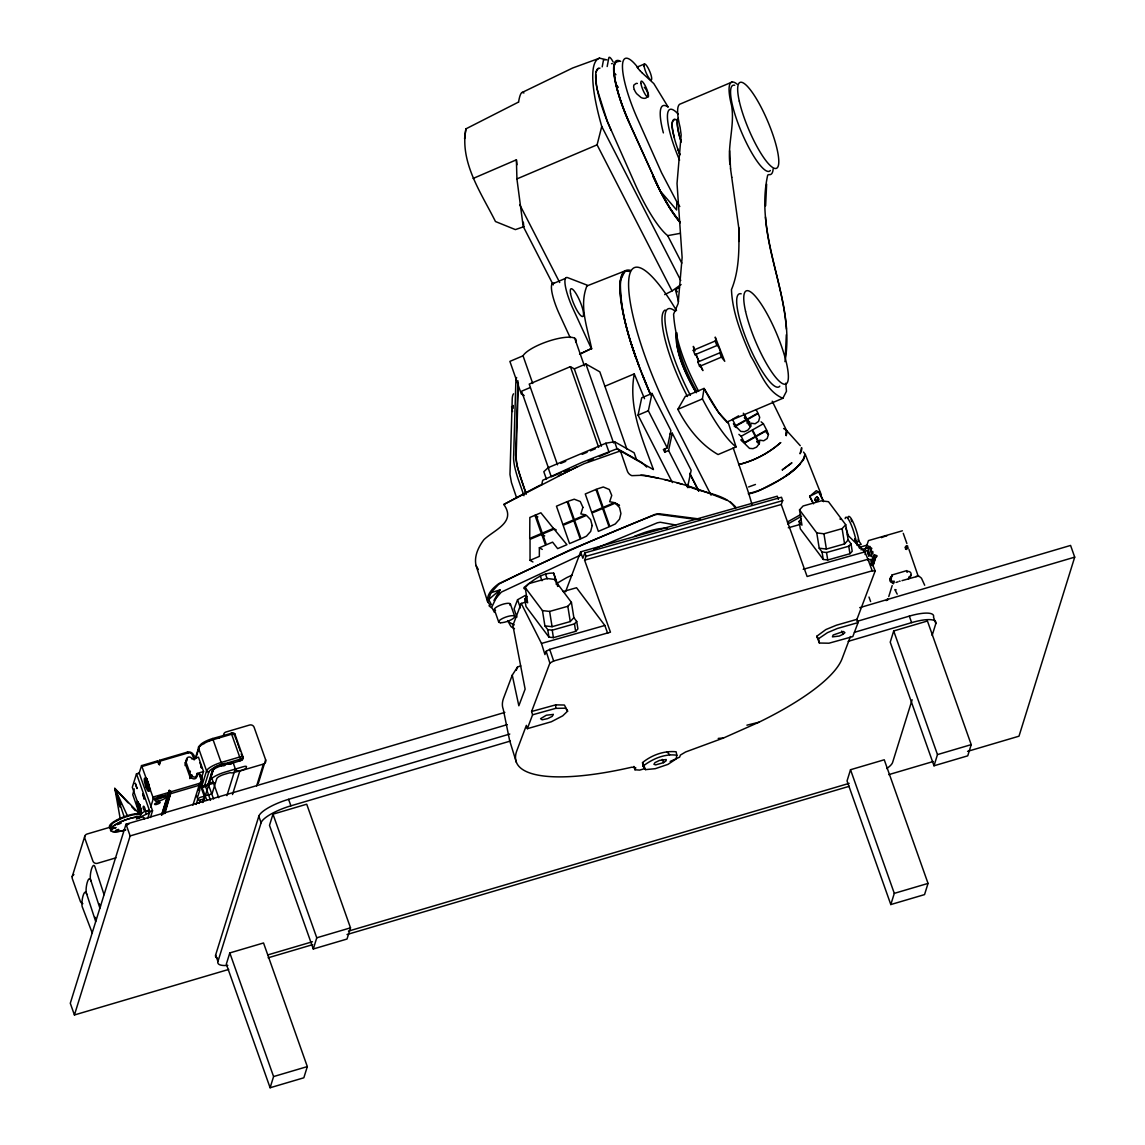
<?xml version="1.0" encoding="UTF-8"?>
<svg xmlns="http://www.w3.org/2000/svg" width="1145" height="1145" viewBox="0 0 1145 1145"><rect width="100%" height="100%" fill="white"/><g stroke="black" fill="none" stroke-linecap="round" stroke-linejoin="round"><path stroke-width="1.5" d="M765.475 216.977C768.996 265.583 794.029 312.041 784.926 361.648M735.562 508.494C727.29 493.724 701.942 493.252 687.558 485.866M541.714 534.386L545.521 545.163L539.367 547.768L539.338 556.398L530.035 560.334L530.035 539.338L541.714 534.386L544.676 535.889M786.415 329.173C782.794 277.505 756.058 227.769 767.722 175.042L768.953 174.584A50.094 11.106 67 0 0 773.133 168.973M192.918 805.207L199.115 785.298A5.009 4.737 17.3 0 0 202.221 779.359L198.758 789.578M637.064 66.553A55.747 12.366 67 0 0 622.465 66.768A55.747 12.366 67 0 0 637.536 118.894L661.567 172.752L676.809 201.821L676.623 209.993L660.336 191.101L629.077 122.601A57.064 12.652 67 0 1 620.676 61.401M147.59 781.534A5.696 1.073 73.6 0 1 149.065 789.921A5.696 1.073 73.6 0 1 145.744 781.906A5.696 1.073 73.6 0 1 147.59 781.534L148.263 784.998M139.804 817.845L137.3 818.045M518.341 383.36L516.152 456.168A37.842 8.387 67 0 0 521.304 479.612L525.984 492.98M517.969 380.827L515.579 455.137L516.853 465.471L526.156 494.382M604.717 386.323L634.258 373.9C628.147 407.491 642.288 438.821 653.437 469.579L620.418 450.915L584.179 463.668L558.188 475.991M232.65 732.957L212.655 738.539L221.872 764.574A12.466 3.335 -19.5 0 0 208.877 771.959M595.729 74.568L596.402 84.83A58.51 12.953 67 0 0 597.332 89.797L607.279 121.284L635.103 184.087A71.391 15.83 67 0 0 667.678 235.641L681.805 263.107M765.619 205.857L766.635 184.087M785.313 356.567L786.329 334.741M908.472 548.111L905.194 547.868A2.19 2.075 17.3 0 1 905.022 547.382L906.539 545.836L905.623 549.328M786.586 430.506L786.257 435.486L786.586 430.506L800.255 445.677M150.653 807.139L153.23 798.838L169.088 794.158L168.787 792.483L152.915 797.092L141.579 765.59L138.903 773.948M524.281 226.538L515.379 229.601L495.47 221.529C481.286 193.061 459.574 162.504 465.915 128.855L518.542 102.062M902.375 530.808L868.454 540.597L864.346 552.634M738.926 241.452L739.026 229.801L731.712 177.146M729.637 150.782L730.567 168.945M786.257 435.486L786.701 430.806L772.231 401.194M747.055 423.206L747.399 420.115L749.818 422.161M748.272 424.237L750.676 426.283L751.02 423.192L755.113 423.764L758.577 421.417L759.707 417.324L758.133 413.545L747.284 419.671L744.737 417.338M855.887 542.172L854.929 538.751M759.378 443.244L759.75 440.152L763.672 440.782L767.179 438.535L768.452 434.427L766.849 430.506L755.986 436.646L759.378 443.244L757.074 441.526M221.872 764.574L240.421 759.092L231.218 733.029M464.569 138.717L465.915 128.855M120.769 823.327L117.176 824.6L119.466 823.226M736.078 446.922A95.779 21.24 67 0 1 702.429 398.904L704.06 388.427L685.311 396.37L677.84 409.323C687.229 427.414 700.182 444.332 718.072 454.551L736.078 446.922L728.406 423.163A68.986 15.3 67 0 1 704.06 388.427L718.573 412.443L728.406 423.163M602.198 66.868L603.515 59.855L605.104 59.712M607.179 66.524L608.782 57.937A8.673 1.918 67 0 1 613.162 62.016M194.807 758.419L193.648 755.142L192.589 755.199A3.578 3.378 17.3 0 0 187.952 752.966L159.928 761.167L158.926 764.402M676.852 755.242L676.065 758.992L667.921 764.388L655.269 768.681L645.522 769.626L643.003 766.148L642.531 762.584C651.834 755.027 664.086 750.576 676.108 751.778L676.852 755.242C664.715 753.453 652.493 758.906 643.003 766.148M672.401 482.56L638.051 415.134L641.715 397.802L652.006 393.436L670.898 430.52L667.234 447.852L663.37 449.484L664.744 452.161L668.594 450.529L672.272 433.196L669.696 434.284M667.234 447.852L648.342 410.769L652.006 393.436M664.744 452.161L665.474 448.697M687.487 487.613L691.151 470.28L672.272 433.196M541.657 484.907L542.701 480.299L582.261 462.251L617.298 448.668L641.744 462.48L646.71 467.088M95.708 921.568L86.834 894.417C84.372 890.481 88.551 872.433 91.013 880.992L99.887 908.142M104.066 894.703L95.192 867.566C93.031 859.237 88.494 876.97 91.013 880.992M146.116 813.78C143.139 796.419 140.348 815.025 148.549 810.188L149.465 812.793L140.792 816.786A17.919 4.78 -19.5 0 0 112.754 826.604A17.919 4.78 -19.5 0 0 125.377 829.982M240.507 759.078L241.867 758.978M153.23 798.838L152.915 797.092M164.909 813.48L171.077 791.81L164.536 812.821M198.815 790.279L199.717 789.048M664.672 294.608L672.043 290.945L597.089 144.843L601.755 126.48A123.789 27.451 67 0 1 599.579 58.166L606.964 59.883M596.101 72.006L597.804 68.743L599.994 68.099M139.833 817.773L136.341 819.019M72.207 876.626L84.744 836.337M150.453 817.501L152.543 810.789L139.175 773.047L136.484 773.834L132.305 787.273L141.594 813.522M134.251 788.876L132.763 794.702L139.289 813.308M504.859 712.39L126.007 824.214L70.289 1003.263L74.425 1014.971L228.714 969.429M74.425 1014.971L130.144 835.922L126.007 824.214M158.325 763.701L159.37 760.352L187.351 752.122A5.009 4.737 17.3 0 1 193.691 755.285M159.198 764.33L160.2 761.096M159.427 764.975L160.228 761.153M148.12 811.562L148.549 810.188M147.762 818.289L149.852 811.576L136.484 773.834M161.474 815.183L169.217 790.336L171.063 791.739L198.786 783.552A3.578 3.378 17.3 0 0 201.005 779.301L203.552 771.544L198.486 757.217L192.059 759.121A2.862 2.705 17.3 0 0 188.395 757.146A2.862 2.705 17.3 0 0 186.678 760.709L185.046 765.576M161.746 815.111L168.787 792.483M162.891 814.066L169.088 794.158M163.807 813.78L170.848 791.152M164.265 812.893L170.805 791.882M195.18 758.777L198.514 748.071A1.789 1.689 17.3 0 1 199.631 745.939A12.466 3.335 -19.5 0 1 212.641 738.554L212.727 738.453M195.68 758.634L199.631 745.939M189.712 778.571L190.728 775.322L185.662 761.01L186.678 760.709M190.743 778.271L191.745 775.022A2.862 2.705 17.3 0 0 195.423 776.997A2.862 2.705 17.3 0 0 197.14 773.433L203.552 771.544M196.124 776.682L197.14 773.433M199.831 789.978L197.856 796.333L196.525 796.319M196.124 804.448L197.784 799.096L196.783 796.247M199.058 803.389L200.175 800.04L203.366 799.053M202.436 802.402L203.424 799.224A1.789 1.689 17.3 0 0 204.54 797.092L200.504 785.713M207.775 785.255L212.211 770.971A1.789 1.689 17.3 0 0 213.328 768.853L208.877 783.137A1.789 1.689 17.3 0 1 207.775 785.255L204.483 786.443M202.865 802.459L204.54 797.092A3.578 0.959 -19.5 0 0 201.506 796.977A3.578 0.959 -19.5 0 0 197.784 799.096A1.789 1.689 17.3 0 0 200.046 800.212M218.709 797.679L211.224 776.525L213.843 768.138M234.41 735.72A3.578 0.959 -19.5 0 0 234.625 735.376L234.983 734.26A1.789 1.689 17.3 0 0 232.721 733.129M226.925 795.632L235.283 768.782L232.979 762.269M241.523 760.394L241.938 759.164A1.789 1.689 17.3 0 0 243.041 757.031L234.983 734.26A3.578 0.959 -19.5 0 0 231.948 734.131L213.399 739.613A14.327 3.836 -19.5 0 0 198.514 748.071L206.572 770.843L202.135 785.126A1.789 1.689 17.3 0 0 204.397 786.257L208.848 771.973A1.789 1.689 17.3 0 1 206.572 770.843A14.327 3.836 -19.5 0 1 221.472 762.384L240.021 756.917A3.578 0.959 -19.5 0 1 243.041 757.031L242.697 758.147A1.789 1.689 17.3 0 1 241.581 760.28L229.959 763.987A1.789 1.632 -71.2 0 1 227.798 763.057M232.492 794.544L239.806 771.043L263.422 764.073A3.578 3.378 17.3 0 0 265.64 759.822L254.118 727.29A3.578 3.378 17.3 0 0 249.596 725.028L225.98 731.998A3.578 3.378 17.3 0 0 223.604 735.634M256.637 785.885L263.422 764.073M258.326 783.323L265.64 759.822M227.826 965.392A28.654 7.657 -19.5 0 1 217.936 961.514L215.632 955.002L258.813 816.242A28.654 7.657 -19.5 0 1 288.597 799.324L509.783 734.031M217.936 961.514L261.117 822.74L258.813 816.242M229.801 952.926L226.324 964.119L270.106 1087.75L303.84 1077.788L307.318 1066.596L263.536 942.965L229.801 952.926L273.583 1076.558L270.106 1087.75M272.982 814.167L269.504 825.359L313.286 948.99L347.021 939.029L350.499 927.836L306.717 804.205L272.982 814.167L316.764 937.798L313.286 948.99M870.787 564.614C871.216 562.538 872.733 552.763 876.927 555.668A2.19 2.075 17.3 0 1 877.099 556.169L875.639 557.687L873.062 565.787M871.674 564.929L874.694 555.239M871.774 565.186L874.794 555.497M872.962 565.53L875.481 557.443L874.179 558.102M890.524 579.842L892.027 574.976L906.883 570.596L907.012 572.257M891.111 579.513L891.44 578.468M892.17 576.636L892.027 574.976M886.158 600.624L887.676 598.72M888.763 596.559L892.198 585.524M893.286 583.678L893.601 582.648A2.862 2.705 17.3 0 1 890.066 581.045A2.862 2.705 17.3 0 1 891.325 577.595M893.458 583.578L894.216 581.145A2.862 2.705 17.3 0 1 890.438 579.399A2.862 2.705 17.3 0 1 892.384 575.949M905.538 549.07L906.539 545.836M906.74 549.486L907.785 546.093L906.64 546.093M908.457 579.198L909.058 576.765A2.862 2.705 17.3 0 0 911.005 573.33A2.862 2.705 17.3 0 0 907.226 571.57M850.52 769.726L847.042 780.919L890.81 904.55L924.545 894.603L928.037 883.41L884.255 759.779L850.52 769.726L894.302 893.358L890.81 904.55M893.701 630.967L890.223 642.159L934.005 765.79L967.74 755.829L971.218 744.636L927.436 621.005L893.701 630.967L937.483 754.598L934.005 765.79M912.121 699.767L892.628 762.384A28.654 7.657 -19.5 0 1 886.702 768.581M932.13 635.461L935.808 623.624L933.504 617.112A28.654 7.657 -19.5 0 0 909.316 616.125L854.442 632.312M859.709 607.666L1070.575 545.435L1074.711 557.143L1018.993 736.192L967.568 751.378M491.448 604.732L488.7 599.551L490.919 592.738L498.919 584.05A588.101 158.94 -19.3 0 1 654.725 514.878L657.516 514.291L696.088 519.429M591.621 349.125L572.858 308.391A27.179 6.026 67 0 1 567.691 277.662L587.213 285.177C578.583 305.572 587.528 327.971 591.579 348.481L579.628 354.22M677.01 332.923C674.62 354.048 686.37 374.673 696.274 392.749M526.5 598.678L525.355 595.414L517.554 599.737L514.076 608.968L516.925 617.098M526.242 601.969L521.218 603.401L512.888 625.471L525.126 689.118L518.842 705.778L512.259 675.149L517.526 666.991L520.76 665.903M512.259 675.149L503.685 697.877A167.8 45.356 -19.3 0 0 503.228 709.098L509.654 740.629L516.395 762.37M516.28 670.283L517.526 666.991M565.544 591.808L580.601 551.876L777.255 496.2L778.371 499.392M856.932 619.345L836.408 625.213L825.888 629.55L816.714 636.305L818.503 638.724L819.419 643.032L828.966 643.204L852.796 636.591L858.077 622.594L856.932 619.345L875.166 571.011L870.615 559.476L867.896 559.29L807.11 576.493L781.234 504.501L782.693 500.623L781.505 497.245L584.852 552.906L586.04 556.298L584.58 560.163L610.457 632.169L549.686 649.372L546.165 651.319L544.948 654.568L541.485 643.447L521.218 603.401M584.852 552.906L582.834 558.259L580.601 551.876M531.609 711.489L555.711 704.862L564.413 705.034L567.605 711.159L562.71 715.84L551.36 721.751L527.344 728.678L532.582 714.795L531.609 711.489L549.872 663.098L546.165 651.319M644.75 768.653L639.669 770.098L634.974 769.769L635.747 767.722L631.854 767.179A172.995 46.759 -19.3 0 1 516.839 750.691L526.371 725.372L527.344 728.678M850.463 636.505L842.119 658.618A172.995 46.759 -19.3 0 1 758.906 722.237L723.454 738.024L685.583 751.979L680.402 755.07L679.629 757.131L670.154 761.454M157.352 760.953L141.479 765.662M803.504 452.06A85.116 26.335 -27.4 0 1 804.892 454.193L805.336 454.579C798.036 473.271 776.754 480.857 760.552 490.031A22.213 6.87 -27.2 0 1 748.458 493.896M129.185 823.813L125.835 824.872L127.71 824.715M100.545 905.981L99.085 903.763M96.366 919.421L94.906 917.188M92.187 932.846L82.655 907.842C80.193 903.906 84.372 885.872 86.834 894.417M221.887 764.359C218.695 765.576 224.592 767.093 225.794 764.431A5.31 1.417 -19.5 0 1 229.902 763.987L229.959 763.987M225.722 764.516L225.05 763.357L222.645 764.073M231.29 763.829L230.546 762.756M239.806 761.31L239.033 760.409M115.33 830.597L116.504 830.926M513.132 408.436L513.275 405.487M629.578 271.437L625.013 270.936L620.404 280.368C619.746 320.242 635.604 358.185 650.503 394.452L642.517 374.973M886.903 600.338L888.019 599.694M726.574 422.147L782.851 398.288L786.472 391.275L785.742 383.189M872.919 553.693L872.791 551.446M816.757 500.208L817.859 498.447L816.957 496.701L818.761 499.22L817.659 500.966L814.753 500.208L817.659 500.966M138.602 814.653L136.484 814.639M795.761 468.563L803.604 459.632L804.878 454.207M744.622 443.058L755.528 436.903L759.121 443.902L756.587 447.122L753.024 448.654L749.517 448.382L741.23 440.181M524.796 599.021L527.645 602.814L525.197 587.542L528.804 583.649L546.995 578.497L554.166 579.356L571.427 602.385L573.874 617.656L576.708 621.449L577.91 628.92L575.649 631.367L553.421 637.65L548.942 637.121L525.999 606.506L524.796 599.021L527.058 596.588M525.197 587.542L542.458 610.586L549.629 611.43L567.82 606.292L571.427 602.385M542.458 610.586L544.905 625.857L552.076 626.701L570.267 621.563L573.874 617.656M544.905 625.857L547.754 629.635L552.233 630.179L574.461 623.882L576.708 621.449M799.11 521.376L801.944 525.169L799.511 509.897L803.103 505.99L821.294 500.837L828.465 501.696L845.726 524.725L848.173 539.996L851.007 543.789L852.209 551.275L849.962 553.708L827.735 560.005L823.255 559.461L800.312 528.847L799.11 521.376L801.357 518.928M799.511 509.897L816.771 532.926L823.942 533.785L842.119 528.632L845.726 524.725M816.771 532.926L819.219 548.197L826.375 549.056L844.566 543.904L848.173 539.996M819.219 548.197L822.053 551.99L826.533 552.52L848.76 546.222L851.007 543.789M799.911 464.569L786.701 475.504M636.806 460.376L634.144 452.79L614.564 441.727L605.862 443.229L548.111 467.704L543.818 471.711L546.48 479.297M488.7 599.551L499.979 589.89L491.72 607.265L494.468 612.432M842.963 634.316L844.924 632.655L843.464 631.482L833.159 635.003L832.429 636.878L839.256 636.062L842.963 634.316L841.704 631.081M117.978 830.383L118.679 829.495M715.138 341.038L715.926 340.394L715.239 337.102L724.756 361.319L721.464 357.111L699.581 366.386L697.849 361.992L720.005 352.732A3.936 0.873 67 0 0 719.547 349.182A3.936 0.873 67 0 0 717.142 345.447L694.986 354.707L693.255 350.313L715.138 341.038L716.87 345.432M795.245 468.963C781.377 479.755 765.704 489.588 748.458 493.538M672.043 290.945L681.089 284.532M663.47 762.67L666.075 760.852L666.218 759.536L659.52 760.394L655.04 762.584L653.924 764.287L655.613 764.903L663.47 762.67L662.34 759.378M818.503 638.724L827.477 632.655L837.453 628.462L858.077 622.594M558.202 586.14L553.636 573.115C541.828 572.543 532.697 580.715 524.009 587.485L523.852 588.244A6.727 1.818 -19.3 0 0 525.326 588.873M116.389 820.793L118.465 819.949M111.723 824.872L110.936 825.817M738.654 415.835L732.428 419.342L735.677 425.639L746.554 419.499L743.305 413.202M744.665 417.181L747.055 419.213L757.904 413.087L756.287 409.939M735.906 426.097L746.783 419.943L750.39 426.928L747.943 430.062L744.436 431.694L740.801 431.422L733.644 424.18M738.897 434.384L741.159 436.302L752.05 430.148L755.285 436.46L744.393 442.614L741.001 439.723M763.386 423.75L752.523 429.89L755.757 436.188L766.62 430.048L763.386 423.75L761.124 421.832M111.637 828.908A17.919 4.78 -19.5 0 1 117.305 820.464A17.919 4.78 -19.5 0 1 139.862 814.181L145.2 811.175M787.388 522.034L800.756 514.491M787.76 524.038L801.615 516.209M818.603 491.921L809.672 496.343L816.313 490.718L818.603 491.921L823.584 501.625M549.872 663.098L553.665 660.994L872.232 570.811L875.166 571.011M490.146 605.261L487.641 601.726L476.019 565.458C473.93 556.27 478.481 546.809 483.906 539.681C494.397 529.72 516.581 522.277 503.814 504.473L577.223 466.616M540.325 485.079L531.452 489.702A663.442 186.778 -22.4 0 0 503.829 504.473M634.53 536.275C644.678 532.21 656.242 528.117 667.22 528.117L667.42 528.689M118.007 830.368L116.475 830.941M518.556 102.163A113.541 11.522 86.2 0 1 522.349 92.373L572.686 67.984L599.579 58.166M579.613 354.148L591.579 348.481M572.099 575.105L566.847 577.567A120.311 32.518 -19.3 0 0 555.955 583.993M116.16 830.039L118.507 829.467M580.715 555.01L501.338 592.108L493.939 600.481L499.979 589.89L490.919 592.738M593.668 549.256L657.387 522.793L660.25 522.249L675.865 525.011M473.128 178.463L516.395 159.799L516.939 164.751M553.25 284.919L523.179 226.352L516.925 178.906L597.089 144.843M732.027 82.068L680.588 103.88A50.094 11.106 67 0 0 680.116 127.324L681.16 134.938L677.024 183.472L682.119 257.525L678.141 303.554L673.589 314.174C675.278 341.453 685.969 367.416 698.665 391.332M551.99 284.103L565.501 278.378M678.527 301.579L675.378 289.47L679.486 287.724M575.606 342.083A28.296 7.643 -19.3 0 0 554.624 339.378A28.296 7.643 -19.3 0 0 523.036 355.809L509.883 361.391L521.29 393.937L524.195 395.569M601.411 446.221L574.303 368.876L570.382 366.658L529.219 384.105L557.5 464.813M530.25 387.54L521.562 391.218L548.67 468.577M574.303 368.876L585.882 363.967L599.837 371.853L626.93 449.198M638.051 415.134L648.342 410.769M677.84 409.323L702.429 398.904M560.792 463.41L565.73 461.32M582.204 454.336L587.142 452.246M590.434 450.858L595.371 448.754M560.935 472.742L551.303 476.821L548.111 467.704M564.141 471.382L568.95 469.335M588.201 461.177L593.024 459.145M599.436 456.426L609.068 452.347L605.862 443.229M534.973 515.293L529.849 517.454L529.72 538.436L541.356 533.513L534.973 515.293L537.878 516.939M553.464 528.403L542.315 533.112L535.932 514.878L540.869 512.788L553.464 528.403L556.255 529.978M614.364 502.641L603.143 507.392L596.731 489.115L603.286 486.983L609.283 489.487L611.759 495.442L609.655 501.71L614.364 502.641L619.03 505.203M615.294 503.142L603.415 508.18L609.841 526.514L615.294 523.952L619.502 519.186L620.919 513.547L619.559 507.607L615.294 503.142L619.502 505.46M637.665 67.984A8.902 0.83 45.3 0 1 637.235 67.226A8.587 0.759 46.2 0 1 637.25 67.025L644.32 64.063M587.256 285.821L625.013 270.936M755.457 484.464L748.601 486.954M858.492 545.192L861.183 544.39L859.051 541.299L856.346 542.1L859.637 548.412M860.009 547.21L866.822 545.192M860.925 549.8L867.738 547.797M142.08 766.506L157.91 761.769L157.495 760.953M145.63 779.287L146.775 778.943M147.247 782.593L148.12 782.321M145.93 786.844L146.803 786.586M190.728 775.322L191.745 775.022M199.344 774.592C203.023 787.932 203.395 769.54 196.639 775.38A2.862 2.705 17.3 0 1 194.865 778.786A2.862 2.705 17.3 0 1 191.244 776.983L190.099 777.312L184.903 762.67L186.062 762.341A2.862 2.705 17.3 0 1 187.25 759.178M149.294 789.621L150.439 789.291M169.217 790.336L168.487 792.497M171.106 793.571L199.115 785.298L198.815 783.652M209.478 783.18L212.855 782.178M214.874 782.879L208.547 784.74A3.535 0.945 -19.5 0 0 206.615 785.484M896.048 582.404L898.081 581.803M902.017 580.644L918.734 575.964L921.453 578.182L924.688 585.238M915.8 576.579L917.732 576.007M201.019 787.989L202.35 787.588A3.578 0.959 -19.5 0 0 205.456 786.171L210.494 800.398M138.688 810.116L139.561 809.859M149.852 811.576L152.543 810.789M110.664 827.062L87.049 834.032A3.578 3.378 17.3 0 0 84.83 838.283L92.888 861.054A3.578 3.378 17.3 0 0 97.411 863.316L115.974 857.834M130.144 835.922L507.292 724.613M857.004 621.391L1074.711 557.143M261.117 822.74A28.654 7.657 -19.5 0 1 290.902 805.822L510.384 741.044M848.173 641.357L911.62 622.637A28.654 7.657 -19.5 0 1 935.808 623.624M316.764 937.798L350.499 927.836M937.483 754.598L971.218 744.636M267.858 954.901L312.442 941.748M348.452 931.114L849.146 783.352M268.145 957.793L312.714 944.639M347.007 934.52L849.289 786.286M888.706 774.65L933.289 761.497M273.583 1076.558L307.318 1066.596M894.302 893.358L928.037 883.41M541.485 643.447L604.832 625.471L607.694 633.328M192.489 755.228L194.149 759.951M586.04 556.298L782.693 500.623M584.58 560.163L781.234 504.501M563.14 591.536L576.55 587.743L604.832 625.471M788.29 527.788L800.026 524.467M803.203 569.308L864.861 551.89L868.74 561.164M532.582 714.795L555.711 708.354L565.716 708.197L567.605 711.159M746.898 725.186L758.906 722.237M680.23 233.351L667.678 235.641M119.452 823.241L120.769 823.226M896.149 589.847L894.846 589.575L897.208 594.126M658.218 478.138L644.12 475.189L631.854 475.662A8.573 8.087 -46.6 0 1 627.288 470.938L620.418 450.915M718.23 738.41L723.454 738.024M899.297 581.116L900.099 581.231M640.828 475.247C670.483 479.097 699.409 488.915 727.032 500.336M221.414 765.776L221.443 765.776A8.902 2.376 -19.5 0 0 212.24 770.971M817.859 497.474L815.855 497.474L814.768 499.22L815.669 500.966M663.37 132.892A55.232 12.252 67 0 1 668.208 107.158L653.824 83.599L641.73 72.521M694.986 354.707L695.244 354.735A3.936 0.873 67 0 1 697.663 358.457L699.037 361.505M697.849 361.992L698.121 362.02A3.936 0.873 67 0 0 697.663 358.457L696.103 353.934M522.349 92.359L523.909 92.988M693.255 350.313L694.042 349.683L693.34 346.391L695.001 350.914M700.024 519.071L659.105 513.747L655.04 514.391L571.398 549.328L498.748 583.678C493.194 587.743 486.41 594.098 487.641 601.726M619.116 61.372C611.43 61.315 614.464 73.008 614.793 77.946C617.498 93.36 622.952 108.174 629.22 122.472L660.279 191.415A71.391 15.83 67 0 0 680.302 222.76M664.73 479.655L670.97 481.215M676.867 482.789L682.377 484.335M512.946 406.389L511.586 406.804L512.559 411.542M676.552 119.638C668.48 118.536 673.518 132.562 674.033 136.913M783.609 428.502L786.443 430.334M782.851 398.288C765.762 391.032 759.965 370.865 750.834 356.238C741.745 334.97 732.399 313.086 731.469 289.642C739.384 270.406 739.284 248.236 738.725 227.483M539.367 547.768L542.286 549.414M530.035 560.334L532.94 561.98M514.477 628.662L511.214 626.816A10.749 2.376 67 0 1 507.85 620.59M190.156 771.887L190.385 771.143M149.394 787.13L148.65 785.971M187.465 752.05L187.952 752.966M159.47 760.323L159.928 761.167M734.217 426.14L736.278 427.572M730.553 502.082L735.62 506.863M766.191 432.509L768.452 434.427M733.415 423.722L735.677 425.639M817.859 498.447L818.761 499.22M744.293 417.739L746.783 419.943M756.945 441.856L759.121 443.902M847.329 534.758L864.861 551.89M644.306 87.306C646.753 89.711 649.959 95.751 646.066 97.969A10.491 6.197 57.1 0 1 641.028 97.482L636.692 93.733A8.487 4.308 54 0 1 634.316 89.596M140.42 814.753L114.843 788.476L120.368 819.577M666.748 751.65L669.653 754.684M617.298 448.668L620.576 452.203M128.068 802.802L114.843 788.476L119.91 806.982M131.675 806.71L135.282 810.617M613.577 72.092L615.924 74.711M639.769 70.503L637.765 68.07M854.771 538.608L855.887 541.742M871.359 547.84L871.846 548.655M612.303 63.619L611.516 63.705M478.324 569.509L476.019 565.458M858.178 541.184L858.22 539.295M208.089 783.752L213.585 798.981M616.411 84.945L618.028 87.492L616.425 84.973M851.121 519.587L851.923 521.676M816.714 636.305L819.419 643.032M645.522 769.626L642.531 762.584M660.279 191.415L653.122 176.459A70.546 15.644 67 0 0 660.336 191.115L670.154 208.404L678.928 220.684A71.205 15.787 67 0 0 679.93 221.858M809.672 496.343L813.522 503.814L809.629 496.214M601.755 126.48L680.745 280.453M744.622 414.49L747.055 419.213M747.284 419.671L750.676 426.283M741.159 436.302L744.393 442.614M519.701 204.612L559.705 282.529M711.088 495.184L670.698 415.907A115.688 25.648 67 0 1 628.677 281.183A115.688 25.648 67 0 1 676.509 310.624M689.805 473.357L698.693 490.79M689.748 473.601L698.636 491.033M687.415 484.492L689.032 487.67M668.594 450.529L686.699 486.067M570.181 337.618L559.361 314.116A27.179 6.026 67 0 1 554.18 283.387M127.753 816.542L114.843 788.476L124.376 817.53M823.584 501.395L819.376 491.792M700.311 364.539L702.873 370.608A5.725 1.274 67 0 0 699.581 366.386M634.258 373.9L644.506 398.689M805.336 454.579L821.18 494.497M871.932 552.362L871.159 549.958M719.747 352.717L721.464 357.111M867.896 559.29L872.232 570.811M120.683 804.463L114.843 788.476L120.511 805.021M677.711 148.907L679.987 154.861A38.329 8.502 67 0 1 675.02 119.194M903.262 533.341L906.883 543.531M909.001 549.543L918.29 576.465M909.316 616.125L911.62 622.637M868.998 597.046L870.601 601.554M288.597 799.324L290.902 805.822M235.14 736.807L236.142 739.641M236.643 741.073L237.158 742.49M237.659 743.921L238.16 745.338M238.661 746.769L239.162 748.186M239.677 749.617L240.178 751.034M241.18 753.882L241.695 755.299M242.196 756.731L242.697 758.147A3.578 0.959 -19.5 0 1 239.92 759.951M201.134 782.278L202.135 785.126A3.578 0.959 -19.5 0 0 203.366 785.613M206.887 800.398L201.677 786.429A5.31 1.417 -19.5 0 0 203.252 785.942M157.666 761.912L159.126 763.357L160.457 761.826M165.138 795.417L165.825 797.364M154.604 798.523L155.291 800.469M139.862 814.181L140.792 816.786M614.564 441.727L617.227 449.312M585.882 363.967L613.577 442.986M574.704 338.233L584.394 365.885M570.382 366.658L598.663 447.366M523.036 355.809L532.726 383.475M557.687 586.455L553.636 573.115M523.995 495.728L518.728 480.714A37.842 8.387 67 0 1 513.59 457.256L515.822 382.673A62.202 13.783 67 0 1 516.638 377.478M545.478 574.031L547.195 578.912M516.653 497.932L511.457 482.575L509.969 474.445L512.23 399.075A46.988 10.391 67 0 1 513.561 393.808M540.268 575.863L541.986 580.744M517.554 599.737L520.403 607.88M510.384 604.002L514.706 616.368M494.368 609.655L498.705 622.021M631.453 344.158L639.168 366.371M855.1 541.141L854.714 539.753L854.929 540.626M549.686 649.372L553.665 660.994M733.186 447.838L746.354 486.296A84.172 18.663 67 0 1 751.936 504.473M633.944 766.42L634.974 769.769M200.962 766.735L201.148 767.68M848.76 546.222L849.962 553.708M842.119 528.632L844.566 543.904M823.942 533.785L826.375 549.056M826.533 552.52L827.735 560.005M822.053 551.99L823.255 559.461M574.461 623.882L575.649 631.367M567.82 606.292L570.267 621.563M549.629 611.43L552.076 626.701M552.233 630.179L553.421 637.65M547.754 629.635L548.942 637.121M730.539 168.73L731.741 177.346M729.923 164.236C727.433 144.685 734.89 124.919 731.569 105.512A50.094 11.106 67 0 1 737.151 84.2M523.337 222.187L523.709 225.451M516.925 178.906L516.395 159.799M555.711 704.862L555.711 708.354M239.806 771.043A3.578 3.378 17.3 0 1 235.283 768.782M211.224 776.525A3.578 3.378 17.3 0 1 211.038 775.594M211.252 774.263A3.578 3.378 17.3 0 1 211.782 773.362M125.778 829.867A17.905 4.78 -19.5 0 1 110.65 829.252A17.905 4.78 -19.5 0 1 129.256 818.675A17.905 4.78 -19.5 0 1 144.384 819.29M110.578 828.007A17.905 4.78 -19.5 0 1 119.366 818.689A17.905 4.78 -19.5 0 1 141.436 813.78M234.181 734.689A1.789 1.689 17.3 0 1 234.625 735.376M218.466 737.967A5.31 1.417 -19.5 0 1 219.296 737.852M203.996 743.692A8.902 2.376 -19.5 0 1 204.425 743.334M207.846 741.345A8.902 2.376 -19.5 0 1 211.052 740.071M213.571 768.409A7.171 1.918 -19.5 0 1 220.77 764.631M208.877 783.137A3.578 0.959 -19.5 0 1 207.903 784.067M206.1 784.926A3.578 0.959 -19.5 0 1 204.239 785.484M199.845 762.899A4.294 0.816 73.6 0 1 201.577 767.808M200.132 774.521A4.294 0.816 73.6 0 1 200.06 775.766M149.48 788.991A5.696 1.073 73.6 0 1 147.132 782.751A5.696 1.073 73.6 0 1 147.104 778.643M141.336 813.651A6.798 1.288 73.6 0 1 138.888 807.74A6.798 1.288 73.6 0 1 137.972 801.815M141.379 814.453A6.798 1.288 73.6 0 1 137.872 807.526A6.798 1.288 73.6 0 1 137.944 801.729M138.846 803.103A6.798 1.288 73.6 0 1 140.32 806.781M140.992 809.157A6.798 1.288 73.6 0 1 141.379 810.961M162.704 796.319A3.149 0.844 -19.5 0 1 160.329 797.693A3.149 0.844 -19.5 0 1 157.452 798.28M157.867 796.963A3.149 0.844 -19.5 0 1 159.198 796.319M160.915 795.789A3.149 0.844 -19.5 0 1 162.289 795.66M164.408 796.305A5.582 1.488 -19.5 0 1 159.713 798.595A5.582 1.488 -19.5 0 1 155.176 799.224M141.436 810.746A5.696 1.073 73.6 0 1 139.776 805.45M141.45 813.022A5.696 1.073 73.6 0 1 139.404 808.742A5.696 1.073 73.6 0 1 138.302 803.289M217.378 958.222A28.654 7.657 -19.5 0 1 215.632 955.002M514.248 624.884A714.609 193.133 -19.3 0 1 507.979 621.578M495.527 610.299A8.487 2.29 -19.3 0 1 501.553 604.689A8.487 2.29 -19.3 0 1 509.94 605.218M491.334 607.694A716.355 194.421 -19.6 0 1 488.987 605.734M650.675 394.853A115.688 25.648 67 0 1 627.045 270.835M635.776 357.641A116.361 25.805 67 0 1 630.852 270.492M687.487 396.542A64.592 14.327 67 0 1 665.202 310.037M690.378 395.326A64.592 14.327 67 0 1 666.147 329.731A64.592 14.327 67 0 1 675.178 311.211M695.817 392.134A39.259 8.702 67 0 1 676.394 334.598M779.817 386.151A50.566 11.207 67 0 1 748.229 343.829A50.566 11.207 67 0 1 741.187 293.807M696.933 391.719A44.011 9.761 67 0 1 676.237 333.066M675.393 289.47A95.593 21.197 67 0 1 677.439 291.875M770.356 170.49A46.673 10.348 67 0 1 741.216 131.432A46.673 10.348 67 0 1 734.718 85.274M680.674 140.32A38.572 8.545 67 0 1 677.768 118.608M611.072 130.229A57.064 12.652 67 0 1 598.52 68.314M629.22 122.472A56.234 12.466 67 0 1 618.4 61.243M679.629 221.529A70.561 15.644 67 0 1 660.35 191.129M679.801 206.558A70.074 15.543 67 0 1 676.809 201.821M679.586 160.157A49.12 10.892 67 0 1 667.435 117.477A49.12 10.892 67 0 1 678.183 114.114M637.364 83.456A10.09 5.024 47.7 0 0 636.176 83.413L633.986 84.93A8.401 4.251 53.2 0 0 633.657 86.977A8.187 4.065 54.3 0 0 634.301 89.582M641.801 72.55A10.419 1.474 42.2 0 1 639.883 70.561M637.235 67.011A8.316 0.73 47.3 0 1 638.295 67.555M681.275 142.052A38.329 8.502 67 0 1 678.098 118.336M845.153 518.585A17.919 3.378 73.6 0 1 850.849 523.981A17.919 3.378 73.6 0 1 856.803 545.077M839.9 519.014A17.905 3.378 73.6 0 1 841.031 519.486M845.84 528.346A17.905 3.378 73.6 0 1 848.459 536.232M847.758 518.299A17.919 3.378 73.6 0 1 852.724 521.39A17.919 3.378 73.6 0 1 859.051 541.299M881.478 537.649A6.798 1.818 -19.5 0 1 886.831 535.846M910.676 575.176A2.862 2.705 17.3 0 1 908.787 578.153M865.033 554.495A4.294 1.145 -19.5 0 1 865.276 554.223M871.889 553.636A5.582 1.059 73.6 0 1 870.1 546.466M873.85 554.939A5.582 1.059 73.6 0 1 873.664 555.998M82.841 903.62A3.578 3.378 17.3 0 1 80.35 901.344L72.292 878.573A3.578 3.378 17.3 0 1 73.91 874.551M801.572 447.752L800.054 453.764A40.118 12.409 -27.2 0 0 801.572 447.752M135.282 783.366L137.042 788.504L135.282 783.366M111.995 828.88L116.046 827.52L112.01 828.808M867.094 550.53L868.926 555.998L867.094 550.53M592.165 525.541L590.691 531.394L586.483 536.161L581.03 538.722L574.618 520.417L586.469 515.379L590.634 519.687L592.165 525.541M139.704 804.549L140.792 809.343L139.704 804.549M142.953 794.057L144.055 798.852L142.953 794.057M210.036 780.604L205.585 794.888A3.578 0.959 -19.5 0 0 208.619 795.002A3.578 0.959 -19.5 0 0 212.34 792.898L216.777 778.614A7.171 1.918 -19.5 0 1 224.22 774.378L228.499 773.118A3.578 0.959 -19.5 0 1 231.247 772.818A3.578 0.959 -19.5 0 0 233.995 772.517L242.425 770.027A3.578 0.959 -19.5 0 0 246.146 767.909L246.504 766.792A3.578 0.959 -19.5 0 0 243.47 766.663L224.921 772.145A14.327 3.836 -19.5 0 0 210.036 780.604M582.919 507.364L580.844 513.919L585.553 514.835L574.318 519.572L567.92 501.338L574.232 499.206L580.257 501.51L582.919 507.364M553.25 714.437L552.219 716.384L547.639 718.616L542.129 719.804L540.583 718.688L546.308 715.224L553.25 714.437M780.632 442.628C768.739 453.22 754.097 460.82 738.625 464.584C754.154 460.877 768.624 453.105 780.632 442.628M791.739 462.938L782.307 469.879L791.739 462.938M554.094 529.119L542.63 533.999L546.394 544.762L552.591 542.143L557.658 548.627L566.932 544.691L554.094 529.119M573.845 520.746L563.14 525.283L569.552 543.589L580.257 539.052L573.845 520.746M602.642 508.509L591.951 513.046L598.363 531.366L609.068 526.829L602.642 508.509M567.147 501.653L556.456 506.19L562.839 524.424L573.545 519.902L567.147 501.653M595.972 489.445L585.267 493.982L591.664 512.244L602.37 507.722L595.972 489.445M145.386 781.205A6.798 1.288 73.6 0 0 149.322 790.995A6.798 1.288 73.6 0 0 147.691 781.176A6.798 1.288 73.6 0 0 145.386 781.205M144.499 781.462A6.798 1.288 73.6 0 0 148.449 791.252A6.798 1.288 73.6 0 0 146.818 781.434A6.798 1.288 73.6 0 0 144.499 781.462M158.11 801.114A5.582 1.488 -19.5 0 0 165.839 797.12A5.582 1.488 -19.5 0 0 157.724 798.509A5.582 1.488 -19.5 0 0 158.11 801.114M156.149 804.477A2.977 0.801 -19.5 0 0 160.157 802.33A2.977 0.801 -19.5 0 0 155.749 803.146A2.977 0.801 -19.5 0 0 156.149 804.477M500.565 622.737A8.487 2.29 -19.3 0 0 514.277 617.584A8.487 2.29 -19.3 0 0 505.288 617.269A8.487 2.29 -19.3 0 0 500.565 622.737M570.539 293.549A15.042 3.335 67 0 0 581.689 316.292A15.042 3.335 67 0 0 578.468 298.029A15.042 3.335 67 0 0 570.539 293.549M745.538 311.268A50.566 11.207 67 0 0 783.824 384.105A50.566 11.207 67 0 0 768.782 316.993A50.566 11.207 67 0 0 745.538 311.268M739.284 101.161A46.673 10.348 67 0 0 774.607 168.387A46.673 10.348 67 0 0 760.724 106.456A46.673 10.348 67 0 0 739.284 101.161M640.928 83.442A8.716 1.932 67 0 0 647.254 96.896A8.716 1.932 67 0 0 645.837 86.991A8.716 1.932 67 0 0 640.928 83.442M644.134 66.295A8.716 1.932 67 0 0 650.46 79.749A8.716 1.932 67 0 0 649.043 69.845A8.716 1.932 67 0 0 644.134 66.295M868.239 548.612A5.582 1.059 73.6 0 0 871.474 556.67A5.582 1.059 73.6 0 0 870.143 548.612A5.582 1.059 73.6 0 0 868.239 548.612"/></g></svg>
